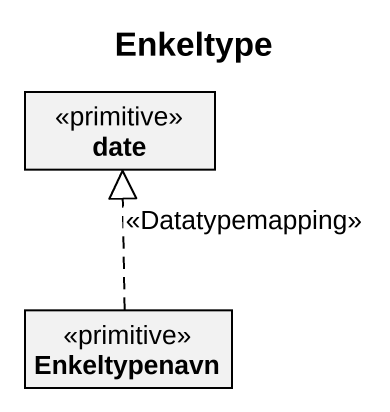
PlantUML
@startuml
title Enkeltype
hide circle
hide empty members
class date <<primitive>>
class Enkeltypenavn <<primitive>>
Enkeltypenavn .up.|> date : <<Datatypemapping>>
@enduml
